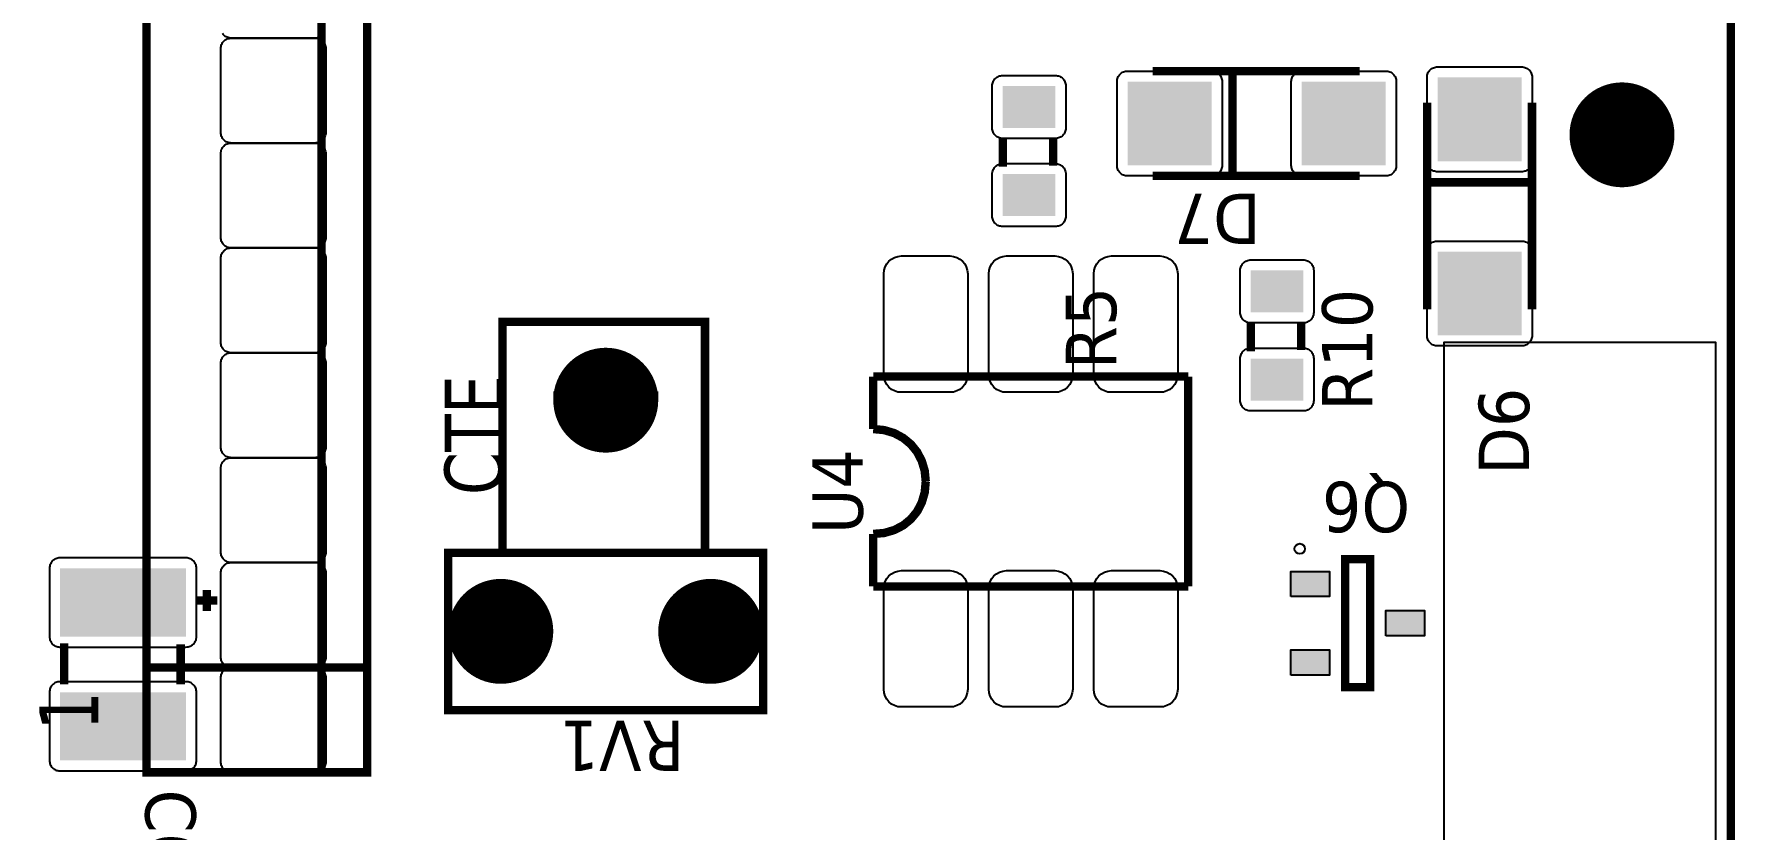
# Model space of a CAD drawing. Header units: millimetres. Extents: x 123.5 to 144.3, y 105.4 to 121.6.
# Drawn here: x 127.467 to 129.898, y 110.322 to 111.459 of the extents above; entities that cross this region are included whole.
import ezdxf

# ---------------------------------------------------------------- set-up
doc = ezdxf.new("R2010")
doc.units = ezdxf.units.MM
doc.layers.add('DESC', color=250, linetype='Continuous')
doc.styles.get("Standard").update_dxf_attribs({"font": 'tahoma.ttf'})

# ---------------------------------------------------------------- blocks, each defined once
blk = doc.blocks.new('RPAD')
blk.add_trace([(-0.5, -0.5), (-0.5, 0.5), (0.5, -0.5), (0.5, 0.5)])
blk = doc.blocks.new('EPAD')
at = {"const_width": 0.5}
blk.add_lwpolyline([(-0.25, 0, 1), (0.25, 0, 1)], format="xyb", close=True, dxfattribs=at)
blk = doc.blocks.new('DIELEC_CEGH')
for points, const_width in [([(130.0548, 110.4251), (134.9154, 110.4251), (134.9154, 114.4301), (130.0548, 114.4301), (130.0548, 110.4251)], 0.008), ([(130.0548, 110.4251), (134.9154, 110.4251), (134.9154, 114.4301), (130.0548, 114.4301), (130.0548, 110.4251)], 0.008), ([(130.0548, 110.4251), (134.9154, 110.4251), (134.9154, 114.4301), (130.0548, 114.4301), (130.0548, 110.4251)], 0.008), ([(131.2996, 112.0126), (131.3386, 112.0126)], 0.008), ([(131.2996, 112.0126), (131.3386, 112.0126)], 0.008), ([(131.2996, 112.0126), (131.3386, 112.0126)], 0.008), ([(131.2157, 111.7241), (132.8197, 111.7241), (132.8197, 111.9343), (131.2157, 111.9343), (131.2157, 111.7241)], 0.008), ([(131.2157, 111.7241), (132.8197, 111.7241), (132.8197, 111.9343), (131.2157, 111.9343), (131.2157, 111.7241)], 0.008), ([(131.2157, 111.7241), (132.8197, 111.7241), (132.8197, 111.9343), (131.2157, 111.9343), (131.2157, 111.7241)], 0.008), ([(131.3157, 111.9304), (131.3157, 111.728)], 0.008), ([(131.3157, 111.9304), (131.3157, 111.728)], 0.008), ([(131.3157, 111.9304), (131.3157, 111.728)], 0.008), ([(131.2996, 111.9016), (131.3376, 111.9016)], 0.008), ([(131.2996, 111.9016), (131.3376, 111.9016)], 0.008), ([(131.2996, 111.9016), (131.3376, 111.9016)], 0.008), ([(131.3696, 111.8766), (131.3896, 111.8766)], 0.008), ([(131.3696, 111.8766), (131.3896, 111.8766)], 0.008), ([(131.3696, 111.8766), (131.3896, 111.8766)], 0.008), ([(131.3796, 111.8866), (131.3796, 111.8666)], 0.008), ([(131.3796, 111.8866), (131.3796, 111.8666)], 0.008), ([(131.3796, 111.8866), (131.3796, 111.8666)], 0.008), ([(131.2185, 111.7674), (132.8169, 111.7674)], 0.008), ([(131.2185, 111.7674), (132.8169, 111.7674)], 0.008), ([(131.2185, 111.7674), (132.8169, 111.7674)], 0.008), ([(131.2751, 111.3467), (131.4251, 111.3467), (131.4251, 111.6467), (131.2751, 111.6467), (131.2751, 111.3467)], 0.008), ([(131.2751, 111.3467), (131.4251, 111.3467), (131.4251, 111.6467), (131.2751, 111.6467), (131.2751, 111.3467)], 0.008), ([(131.2751, 111.3467), (131.4251, 111.3467), (131.4251, 111.6467), (131.2751, 111.6467), (131.2751, 111.3467)], 0.008), ([(131.4249, 111.4022), (131.6453, 111.4022), (131.6453, 111.5951), (131.4249, 111.5951), (131.4249, 111.4022)], 0.008), ([(131.4249, 111.4022), (131.6453, 111.4022), (131.6453, 111.5951), (131.4249, 111.5951), (131.4249, 111.4022)], 0.008), ([(131.4249, 111.4022), (131.6453, 111.4022), (131.6453, 111.5951), (131.4249, 111.5951), (131.4249, 111.4022)], 0.008), ([(131.5751, 111.5467), (131.5751, 111.4467)], 0.008), ([(131.5751, 111.5467), (131.5751, 111.4467)], 0.008), ([(131.5751, 111.5467), (131.5751, 111.4467)], 0.008), ([(131.393, 111.2419), (131.443, 111.2419)], 0.008), ([(131.393, 111.2419), (131.393, 110.9419)], 0.008), ([(131.393, 111.2419), (131.443, 111.2419)], 0.008), ([(131.393, 111.2419), (131.393, 110.9419)], 0.008), ([(131.393, 111.2419), (131.443, 111.2419)], 0.008), ([(131.393, 111.2419), (131.393, 110.9419)], 0.008), ([(131.493, 111.1919), (131.4825, 111.1929), (131.4729, 111.1957), (131.4644, 111.2001), (131.4571, 111.2061), (131.4511, 111.2134), (131.4467, 111.2219), (131.4439, 111.2315), (131.443, 111.2419)], 0.008), ([(131.493, 111.1919), (131.4825, 111.1929), (131.4729, 111.1957), (131.4644, 111.2001), (131.4571, 111.2061), (131.4511, 111.2134), (131.4467, 111.2219), (131.4439, 111.2315), (131.443, 111.2419)], 0.008), ([(131.493, 111.1919), (131.4825, 111.1929), (131.4729, 111.1957), (131.4644, 111.2001), (131.4571, 111.2061), (131.4511, 111.2134), (131.4467, 111.2219), (131.4439, 111.2315), (131.443, 111.2419)], 0.008), ([(131.493, 111.1919), (131.5032, 111.1929), (131.5126, 111.1957), (131.5211, 111.2001), (131.5285, 111.2061), (131.5345, 111.2134), (131.5391, 111.2219), (131.542, 111.2315), (131.543, 111.2419)], 0.008), ([(131.493, 111.1919), (131.5032, 111.1929), (131.5126, 111.1957), (131.5211, 111.2001), (131.5285, 111.2061), (131.5345, 111.2134), (131.5391, 111.2219), (131.542, 111.2315), (131.543, 111.2419)], 0.008), ([(131.493, 111.1919), (131.5032, 111.1929), (131.5126, 111.1957), (131.5211, 111.2001), (131.5285, 111.2061), (131.5345, 111.2134), (131.5391, 111.2219), (131.542, 111.2315), (131.543, 111.2419)], 0.008), ([(131.543, 111.2419), (131.593, 111.2419)], 0.008), ([(131.543, 111.2419), (131.593, 111.2419)], 0.008), ([(131.543, 111.2419), (131.593, 111.2419)], 0.008), ([(131.593, 111.2419), (131.593, 110.9419)], 0.008), ([(131.593, 111.2419), (131.593, 110.9419)], 0.008), ([(131.593, 111.2419), (131.593, 110.9419)], 0.008), ([(131.8211, 111.1185), (131.7931, 111.1185)], 0.008), ([(131.8211, 111.1185), (131.7931, 111.1185)], 0.008), ([(131.8211, 111.1185), (131.7931, 111.1185)], 0.008), ([(131.8211, 111.0705), (131.7941, 111.0705)], 0.008), ([(131.8211, 111.0705), (131.7941, 111.0705)], 0.008), ([(131.8211, 111.0705), (131.7941, 111.0705)], 0.008), ([(131.7843, 110.7787), (131.7843, 110.9757)], 0.008), ([(131.7843, 110.7787), (131.7843, 110.9757)], 0.008), ([(131.7843, 110.7787), (131.7843, 110.9757)], 0.008), ([(131.8843, 110.9757), (131.8843, 110.7787)], 0.008), ([(131.8843, 110.9757), (131.8843, 110.7787)], 0.008), ([(131.8843, 110.9757), (131.8843, 110.7787)], 0.008), ([(131.393, 110.9419), (131.593, 110.9419)], 0.008), ([(131.393, 110.9419), (131.593, 110.9419)], 0.008), ([(131.393, 110.9419), (131.593, 110.9419)], 0.008), ([(131.7843, 110.8997), (131.8843, 110.8997)], 0.008), ([(131.7843, 110.8997), (131.8843, 110.8997)], 0.008), ([(131.7843, 110.8997), (131.8843, 110.8997)], 0.008), ([(131.6452, 110.8823), (131.6172, 110.8823)], 0.008), ([(131.6452, 110.8823), (131.6172, 110.8823)], 0.008), ([(131.6452, 110.8823), (131.6172, 110.8823)], 0.008), ([(131.6452, 110.8343), (131.6182, 110.8343)], 0.008), ([(131.6452, 110.8343), (131.6182, 110.8343)], 0.008), ([(131.6452, 110.8343), (131.6182, 110.8343)], 0.008), ([(131.2969, 110.7923), (131.2969, 110.7687), (131.419, 110.7687), (131.419, 110.7923), (131.2969, 110.7923)], 0.00787), ([(131.2969, 110.7923), (131.2969, 110.7687), (131.419, 110.7687), (131.419, 110.7923), (131.2969, 110.7923)], 0.00787), ([(131.2969, 110.7923), (131.2969, 110.7687), (131.419, 110.7687), (131.419, 110.7923), (131.2969, 110.7923)], 0.00787), ([(131.6572, 110.7144), (131.8542, 110.7144)], 0.008), ([(131.6572, 110.7144), (131.8542, 110.7144)], 0.008), ([(131.6572, 110.7144), (131.8542, 110.7144)], 0.008), ([(131.7782, 110.7144), (131.7782, 110.6144)], 0.008), ([(131.7782, 110.7144), (131.7782, 110.6144)], 0.008), ([(131.7782, 110.7144), (131.7782, 110.6144)], 0.008), ([(131.8542, 110.6144), (131.6572, 110.6144)], 0.008), ([(131.8542, 110.6144), (131.6572, 110.6144)], 0.008), ([(131.8542, 110.6144), (131.6572, 110.6144)], 0.008)]:
    blk.add_lwpolyline(points, dxfattribs=dict(const_width=const_width))
for points in [[(131.2271, 111.8866), (131.2921, 111.8866), (131.2932, 111.8866), (131.2942, 111.8868), (131.2951, 111.887), (131.2961, 111.8873), (131.2969, 111.8877), (131.2978, 111.8882), (131.2985, 111.8888), (131.2992, 111.8894), (131.2999, 111.8902), (131.3004, 111.8909), (131.3009, 111.8917), (131.3013, 111.8926), (131.3017, 111.8935), (131.3019, 111.8945), (131.3021, 111.8955), (131.3021, 111.8966), (131.3021, 112.0166), (131.3021, 112.0176), (131.3019, 112.0186), (131.3017, 112.0196), (131.3013, 112.0205), (131.3009, 112.0214), (131.3004, 112.0222), (131.2999, 112.023), (131.2992, 112.0237), (131.2985, 112.0243), (131.2978, 112.0249), (131.2969, 112.0254), (131.2961, 112.0258), (131.2951, 112.0261), (131.2942, 112.0264), (131.2932, 112.0265), (131.2921, 112.0266), (131.2271, 112.0266), (131.2261, 112.0265), (131.2251, 112.0264), (131.2241, 112.0261), (131.2232, 112.0258), (131.2223, 112.0254), (131.2215, 112.0249), (131.2207, 112.0243), (131.22, 112.0237), (131.2194, 112.023), (131.2188, 112.0222), (131.2183, 112.0214), (131.2179, 112.0205), (131.2176, 112.0196), (131.2173, 112.0186), (131.2172, 112.0176), (131.2171, 112.0166), (131.2171, 111.8966), (131.2172, 111.8955), (131.2173, 111.8945), (131.2176, 111.8935), (131.2179, 111.8926), (131.2183, 111.8917), (131.2188, 111.8909), (131.2194, 111.8902), (131.22, 111.8894), (131.2207, 111.8888), (131.2215, 111.8882), (131.2223, 111.8877), (131.2232, 111.8873), (131.2241, 111.887), (131.2251, 111.8868), (131.2261, 111.8866), (131.2271, 111.8866)], [(131.3451, 111.8866), (131.4101, 111.8866), (131.4112, 111.8866), (131.4122, 111.8868), (131.4131, 111.887), (131.4141, 111.8873), (131.4149, 111.8877), (131.4158, 111.8882), (131.4165, 111.8888), (131.4172, 111.8894), (131.4179, 111.8902), (131.4184, 111.8909), (131.4189, 111.8917), (131.4193, 111.8926), (131.4197, 111.8935), (131.4199, 111.8945), (131.4201, 111.8955), (131.4201, 111.8966), (131.4201, 112.0166), (131.4201, 112.0176), (131.4199, 112.0186), (131.4197, 112.0196), (131.4193, 112.0205), (131.4189, 112.0214), (131.4184, 112.0222), (131.4179, 112.023), (131.4172, 112.0237), (131.4165, 112.0243), (131.4158, 112.0249), (131.4149, 112.0254), (131.4141, 112.0258), (131.4131, 112.0261), (131.4122, 112.0264), (131.4112, 112.0265), (131.4101, 112.0266), (131.3451, 112.0266), (131.3441, 112.0265), (131.3431, 112.0264), (131.3421, 112.0261), (131.3412, 112.0258), (131.3403, 112.0254), (131.3395, 112.0249), (131.3387, 112.0243), (131.338, 112.0237), (131.3374, 112.023), (131.3368, 112.0222), (131.3363, 112.0214), (131.3359, 112.0205), (131.3356, 112.0196), (131.3353, 112.0186), (131.3352, 112.0176), (131.3351, 112.0166), (131.3351, 111.8966), (131.3352, 111.8955), (131.3353, 111.8945), (131.3356, 111.8935), (131.3359, 111.8926), (131.3363, 111.8917), (131.3368, 111.8909), (131.3374, 111.8902), (131.338, 111.8894), (131.3387, 111.8888), (131.3395, 111.8882), (131.3403, 111.8877), (131.3412, 111.8873), (131.3421, 111.887), (131.3431, 111.8868), (131.3441, 111.8866), (131.3451, 111.8866)], [(131.2257, 111.8634), (131.3057, 111.8634), (131.3068, 111.8634), (131.3078, 111.8632), (131.3087, 111.863), (131.3097, 111.8627), (131.3105, 111.8622), (131.3114, 111.8617), (131.3121, 111.8612), (131.3128, 111.8605), (131.3135, 111.8598), (131.314, 111.8591), (131.3145, 111.8582), (131.315, 111.8574), (131.3153, 111.8564), (131.3155, 111.8555), (131.3157, 111.8545), (131.3157, 111.8534), (131.3157, 111.7734), (131.3157, 111.7724), (131.3155, 111.7714), (131.3153, 111.7704), (131.315, 111.7695), (131.3145, 111.7686), (131.314, 111.7678), (131.3135, 111.767), (131.3128, 111.7663), (131.3121, 111.7657), (131.3114, 111.7651), (131.3105, 111.7646), (131.3097, 111.7642), (131.3087, 111.7639), (131.3078, 111.7636), (131.3068, 111.7635), (131.3057, 111.7634), (131.2257, 111.7634), (131.2247, 111.7635), (131.2237, 111.7636), (131.2227, 111.7639), (131.2218, 111.7642), (131.2209, 111.7646), (131.2201, 111.7651), (131.2193, 111.7657), (131.2186, 111.7663), (131.218, 111.767), (131.2174, 111.7678), (131.2169, 111.7686), (131.2165, 111.7695), (131.2162, 111.7704), (131.2159, 111.7714), (131.2158, 111.7724), (131.2157, 111.7734), (131.2157, 111.8534), (131.2158, 111.8545), (131.2159, 111.8555), (131.2162, 111.8564), (131.2165, 111.8574), (131.2169, 111.8582), (131.2174, 111.8591), (131.218, 111.8598), (131.2186, 111.8605), (131.2193, 111.8612), (131.2201, 111.8617), (131.2209, 111.8622), (131.2218, 111.8627), (131.2227, 111.863), (131.2237, 111.8632), (131.2247, 111.8634), (131.2257, 111.8634)], [(131.3257, 111.8634), (131.4057, 111.8634), (131.4068, 111.8634), (131.4078, 111.8632), (131.4087, 111.863), (131.4097, 111.8627), (131.4105, 111.8622), (131.4114, 111.8617), (131.4121, 111.8612), (131.4128, 111.8605), (131.4135, 111.8598), (131.414, 111.8591), (131.4145, 111.8582), (131.415, 111.8574), (131.4153, 111.8564), (131.4155, 111.8555), (131.4157, 111.8545), (131.4157, 111.8534), (131.4157, 111.7734), (131.4157, 111.7724), (131.4155, 111.7714), (131.4153, 111.7704), (131.415, 111.7695), (131.4145, 111.7686), (131.414, 111.7678), (131.4135, 111.767), (131.4128, 111.7663), (131.4121, 111.7657), (131.4114, 111.7651), (131.4105, 111.7646), (131.4097, 111.7642), (131.4087, 111.7639), (131.4078, 111.7636), (131.4068, 111.7635), (131.4057, 111.7634), (131.3257, 111.7634), (131.3247, 111.7635), (131.3237, 111.7636), (131.3227, 111.7639), (131.3218, 111.7642), (131.3209, 111.7646), (131.3201, 111.7651), (131.3193, 111.7657), (131.3186, 111.7663), (131.318, 111.767), (131.3174, 111.7678), (131.3169, 111.7686), (131.3165, 111.7695), (131.3162, 111.7704), (131.3159, 111.7714), (131.3158, 111.7724), (131.3157, 111.7734), (131.3157, 111.8534), (131.3158, 111.8545), (131.3159, 111.8555), (131.3162, 111.8564), (131.3165, 111.8574), (131.3169, 111.8582), (131.3174, 111.8591), (131.318, 111.8598), (131.3186, 111.8605), (131.3193, 111.8612), (131.3201, 111.8617), (131.3209, 111.8622), (131.3218, 111.8627), (131.3227, 111.863), (131.3237, 111.8632), (131.3247, 111.8634), (131.3257, 111.8634)], [(131.4257, 111.8634), (131.5057, 111.8634), (131.5068, 111.8634), (131.5078, 111.8632), (131.5087, 111.863), (131.5097, 111.8627), (131.5105, 111.8622), (131.5114, 111.8617), (131.5121, 111.8612), (131.5128, 111.8605), (131.5135, 111.8598), (131.514, 111.8591), (131.5145, 111.8582), (131.515, 111.8574), (131.5153, 111.8564), (131.5155, 111.8555), (131.5157, 111.8545), (131.5157, 111.8534), (131.5157, 111.7734), (131.5157, 111.7724), (131.5155, 111.7714), (131.5153, 111.7704), (131.515, 111.7695), (131.5145, 111.7686), (131.514, 111.7678), (131.5135, 111.767), (131.5128, 111.7663), (131.5121, 111.7657), (131.5114, 111.7651), (131.5105, 111.7646), (131.5097, 111.7642), (131.5087, 111.7639), (131.5078, 111.7636), (131.5068, 111.7635), (131.5057, 111.7634), (131.4257, 111.7634), (131.4247, 111.7635), (131.4237, 111.7636), (131.4227, 111.7639), (131.4218, 111.7642), (131.4209, 111.7646), (131.4201, 111.7651), (131.4193, 111.7657), (131.4186, 111.7663), (131.418, 111.767), (131.4174, 111.7678), (131.4169, 111.7686), (131.4165, 111.7695), (131.4162, 111.7704), (131.4159, 111.7714), (131.4158, 111.7724), (131.4157, 111.7734), (131.4157, 111.8534), (131.4158, 111.8545), (131.4159, 111.8555), (131.4162, 111.8564), (131.4165, 111.8574), (131.4169, 111.8582), (131.4174, 111.8591), (131.418, 111.8598), (131.4186, 111.8605), (131.4193, 111.8612), (131.4201, 111.8617), (131.4209, 111.8622), (131.4218, 111.8627), (131.4227, 111.863), (131.4237, 111.8632), (131.4247, 111.8634), (131.4257, 111.8634)], [(131.5257, 111.8634), (131.6057, 111.8634), (131.6068, 111.8634), (131.6078, 111.8632), (131.6087, 111.863), (131.6097, 111.8627), (131.6105, 111.8622), (131.6114, 111.8617), (131.6121, 111.8612), (131.6128, 111.8605), (131.6135, 111.8598), (131.614, 111.8591), (131.6145, 111.8582), (131.615, 111.8574), (131.6153, 111.8564), (131.6155, 111.8555), (131.6157, 111.8545), (131.6157, 111.8534), (131.6157, 111.7734), (131.6157, 111.7724), (131.6155, 111.7714), (131.6153, 111.7704), (131.615, 111.7695), (131.6145, 111.7686), (131.614, 111.7678), (131.6135, 111.767), (131.6128, 111.7663), (131.6121, 111.7657), (131.6114, 111.7651), (131.6105, 111.7646), (131.6097, 111.7642), (131.6087, 111.7639), (131.6078, 111.7636), (131.6068, 111.7635), (131.6057, 111.7634), (131.5257, 111.7634), (131.5247, 111.7635), (131.5237, 111.7636), (131.5227, 111.7639), (131.5218, 111.7642), (131.5209, 111.7646), (131.5201, 111.7651), (131.5193, 111.7657), (131.5186, 111.7663), (131.518, 111.767), (131.5174, 111.7678), (131.5169, 111.7686), (131.5165, 111.7695), (131.5162, 111.7704), (131.5159, 111.7714), (131.5158, 111.7724), (131.5157, 111.7734), (131.5157, 111.8534), (131.5158, 111.8545), (131.5159, 111.8555), (131.5162, 111.8564), (131.5165, 111.8574), (131.5169, 111.8582), (131.5174, 111.8591), (131.518, 111.8598), (131.5186, 111.8605), (131.5193, 111.8612), (131.5201, 111.8617), (131.5209, 111.8622), (131.5218, 111.8627), (131.5227, 111.863), (131.5237, 111.8632), (131.5247, 111.8634), (131.5257, 111.8634)], [(131.6257, 111.8634), (131.7057, 111.8634), (131.7068, 111.8634), (131.7078, 111.8632), (131.7087, 111.863), (131.7097, 111.8627), (131.7105, 111.8622), (131.7114, 111.8617), (131.7121, 111.8612), (131.7128, 111.8605), (131.7135, 111.8598), (131.714, 111.8591), (131.7145, 111.8582), (131.715, 111.8574), (131.7153, 111.8564), (131.7155, 111.8555), (131.7157, 111.8545), (131.7157, 111.8534), (131.7157, 111.7734), (131.7157, 111.7724), (131.7155, 111.7714), (131.7153, 111.7704), (131.715, 111.7695), (131.7145, 111.7686), (131.714, 111.7678), (131.7135, 111.767), (131.7128, 111.7663), (131.7121, 111.7657), (131.7114, 111.7651), (131.7105, 111.7646), (131.7097, 111.7642), (131.7087, 111.7639), (131.7078, 111.7636), (131.7068, 111.7635), (131.7057, 111.7634), (131.6257, 111.7634), (131.6247, 111.7635), (131.6237, 111.7636), (131.6227, 111.7639), (131.6218, 111.7642), (131.6209, 111.7646), (131.6201, 111.7651), (131.6193, 111.7657), (131.6186, 111.7663), (131.618, 111.767), (131.6174, 111.7678), (131.6169, 111.7686), (131.6165, 111.7695), (131.6162, 111.7704), (131.6159, 111.7714), (131.6158, 111.7724), (131.6157, 111.7734), (131.6157, 111.8534), (131.6158, 111.8545), (131.6159, 111.8555), (131.6162, 111.8564), (131.6165, 111.8574), (131.6169, 111.8582), (131.6174, 111.8591), (131.618, 111.8598), (131.6186, 111.8605), (131.6193, 111.8612), (131.6201, 111.8617), (131.6209, 111.8622), (131.6218, 111.8627), (131.6227, 111.863), (131.6237, 111.8632), (131.6247, 111.8634), (131.6257, 111.8634)], [(131.7257, 111.8634), (131.8057, 111.8634), (131.8068, 111.8634), (131.8078, 111.8632), (131.8087, 111.863), (131.8097, 111.8627), (131.8105, 111.8622), (131.8114, 111.8617), (131.8121, 111.8612), (131.8128, 111.8605), (131.8135, 111.8598), (131.814, 111.8591), (131.8145, 111.8582), (131.815, 111.8574), (131.8153, 111.8564), (131.8155, 111.8555), (131.8157, 111.8545), (131.8157, 111.8534), (131.8157, 111.7734), (131.8157, 111.7724), (131.8155, 111.7714), (131.8153, 111.7704), (131.815, 111.7695), (131.8145, 111.7686), (131.814, 111.7678), (131.8135, 111.767), (131.8128, 111.7663), (131.8121, 111.7657), (131.8114, 111.7651), (131.8105, 111.7646), (131.8097, 111.7642), (131.8087, 111.7639), (131.8078, 111.7636), (131.8068, 111.7635), (131.8057, 111.7634), (131.7257, 111.7634), (131.7247, 111.7635), (131.7237, 111.7636), (131.7227, 111.7639), (131.7218, 111.7642), (131.7209, 111.7646), (131.7201, 111.7651), (131.7193, 111.7657), (131.7186, 111.7663), (131.718, 111.767), (131.7174, 111.7678), (131.7169, 111.7686), (131.7165, 111.7695), (131.7162, 111.7704), (131.7159, 111.7714), (131.7158, 111.7724), (131.7157, 111.7734), (131.7157, 111.8534), (131.7158, 111.8545), (131.7159, 111.8555), (131.7162, 111.8564), (131.7165, 111.8574), (131.7169, 111.8582), (131.7174, 111.8591), (131.718, 111.8598), (131.7186, 111.8605), (131.7193, 111.8612), (131.7201, 111.8617), (131.7209, 111.8622), (131.7218, 111.8627), (131.7227, 111.863), (131.7237, 111.8632), (131.7247, 111.8634), (131.7257, 111.8634)], [(131.8257, 111.8634), (131.9057, 111.8634), (131.9068, 111.8634), (131.9078, 111.8632), (131.9087, 111.863), (131.9097, 111.8627), (131.9105, 111.8622), (131.9114, 111.8617), (131.9121, 111.8612), (131.9128, 111.8605), (131.9135, 111.8598), (131.914, 111.8591), (131.9145, 111.8582), (131.915, 111.8574), (131.9153, 111.8564), (131.9155, 111.8555), (131.9157, 111.8545), (131.9157, 111.8534), (131.9157, 111.7734), (131.9157, 111.7724), (131.9155, 111.7714), (131.9153, 111.7704), (131.915, 111.7695), (131.9145, 111.7686), (131.914, 111.7678), (131.9135, 111.767), (131.9128, 111.7663), (131.9121, 111.7657), (131.9114, 111.7651), (131.9105, 111.7646), (131.9097, 111.7642), (131.9087, 111.7639), (131.9078, 111.7636), (131.9068, 111.7635), (131.9057, 111.7634), (131.8257, 111.7634), (131.8247, 111.7635), (131.8237, 111.7636), (131.8227, 111.7639), (131.8218, 111.7642), (131.8209, 111.7646), (131.8201, 111.7651), (131.8193, 111.7657), (131.8186, 111.7663), (131.818, 111.767), (131.8174, 111.7678), (131.8169, 111.7686), (131.8165, 111.7695), (131.8162, 111.7704), (131.8159, 111.7714), (131.8158, 111.7724), (131.8157, 111.7734), (131.8157, 111.8534), (131.8158, 111.8545), (131.8159, 111.8555), (131.8162, 111.8564), (131.8165, 111.8574), (131.8169, 111.8582), (131.8174, 111.8591), (131.818, 111.8598), (131.8186, 111.8605), (131.8193, 111.8612), (131.8201, 111.8617), (131.8209, 111.8622), (131.8218, 111.8627), (131.8227, 111.863), (131.8237, 111.8632), (131.8247, 111.8634), (131.8257, 111.8634)], [(131.408, 111.2149), (131.408, 111.1689), (131.4076, 111.1655), (131.4067, 111.1623), (131.4051, 111.1594), (131.4031, 111.1569), (131.4006, 111.1548), (131.3977, 111.1533), (131.3944, 111.1523), (131.391, 111.1519), (131.295, 111.1519), (131.2915, 111.1523), (131.2883, 111.1533), (131.2854, 111.1548), (131.2829, 111.1569), (131.2808, 111.1594), (131.2793, 111.1623), (131.2783, 111.1655), (131.278, 111.1689), (131.278, 111.2149), (131.2783, 111.2184), (131.2793, 111.2216), (131.2808, 111.2245), (131.2829, 111.227), (131.2854, 111.2291), (131.2883, 111.2306), (131.2915, 111.2316), (131.295, 111.2319), (131.391, 111.2319), (131.3944, 111.2316), (131.3977, 111.2306), (131.4006, 111.2291), (131.4031, 111.227), (131.4051, 111.2245), (131.4067, 111.2216), (131.4076, 111.2184), (131.408, 111.2149)], [(131.708, 111.2149), (131.708, 111.1689), (131.7076, 111.1655), (131.7067, 111.1623), (131.7051, 111.1594), (131.7031, 111.1569), (131.7006, 111.1548), (131.6977, 111.1533), (131.6944, 111.1523), (131.691, 111.1519), (131.595, 111.1519), (131.5915, 111.1523), (131.5883, 111.1533), (131.5854, 111.1548), (131.5829, 111.1569), (131.5808, 111.1594), (131.5793, 111.1623), (131.5783, 111.1655), (131.578, 111.1689), (131.578, 111.2149), (131.5783, 111.2184), (131.5793, 111.2216), (131.5808, 111.2245), (131.5829, 111.227), (131.5854, 111.2291), (131.5883, 111.2306), (131.5915, 111.2316), (131.595, 111.2319), (131.691, 111.2319), (131.6944, 111.2316), (131.6977, 111.2306), (131.7006, 111.2291), (131.7031, 111.227), (131.7051, 111.2245), (131.7067, 111.2216), (131.7076, 111.2184), (131.708, 111.2149)], [(131.408, 111.1149), (131.408, 111.0689), (131.4076, 111.0655), (131.4067, 111.0623), (131.4051, 111.0594), (131.4031, 111.0569), (131.4006, 111.0548), (131.3977, 111.0533), (131.3944, 111.0523), (131.391, 111.0519), (131.295, 111.0519), (131.2915, 111.0523), (131.2883, 111.0533), (131.2854, 111.0548), (131.2829, 111.0569), (131.2808, 111.0594), (131.2793, 111.0623), (131.2783, 111.0655), (131.278, 111.0689), (131.278, 111.1149), (131.2783, 111.1184), (131.2793, 111.1216), (131.2808, 111.1245), (131.2829, 111.127), (131.2854, 111.1291), (131.2883, 111.1306), (131.2915, 111.1316), (131.295, 111.1319), (131.391, 111.1319), (131.3944, 111.1316), (131.3977, 111.1306), (131.4006, 111.1291), (131.4031, 111.127), (131.4051, 111.1245), (131.4067, 111.1216), (131.4076, 111.1184), (131.408, 111.1149)], [(131.708, 111.1149), (131.708, 111.0689), (131.7076, 111.0655), (131.7067, 111.0623), (131.7051, 111.0594), (131.7031, 111.0569), (131.7006, 111.0548), (131.6977, 111.0533), (131.6944, 111.0523), (131.691, 111.0519), (131.595, 111.0519), (131.5915, 111.0523), (131.5883, 111.0533), (131.5854, 111.0548), (131.5829, 111.0569), (131.5808, 111.0594), (131.5793, 111.0623), (131.5783, 111.0655), (131.578, 111.0689), (131.578, 111.1149), (131.5783, 111.1184), (131.5793, 111.1216), (131.5808, 111.1245), (131.5829, 111.127), (131.5854, 111.1291), (131.5883, 111.1306), (131.5915, 111.1316), (131.595, 111.1319), (131.691, 111.1319), (131.6944, 111.1316), (131.6977, 111.1306), (131.7006, 111.1291), (131.7031, 111.127), (131.7051, 111.1245), (131.7067, 111.1216), (131.7076, 111.1184), (131.708, 111.1149)], [(131.7861, 111.0585), (131.7461, 111.0585), (131.745, 111.0586), (131.744, 111.0587), (131.743, 111.059), (131.7421, 111.0593), (131.7412, 111.0597), (131.7404, 111.0602), (131.7397, 111.0608), (131.7389, 111.0614), (131.7383, 111.0621), (131.7377, 111.0629), (131.7372, 111.0637), (131.7368, 111.0646), (131.7365, 111.0655), (131.7363, 111.0665), (131.7361, 111.0675), (131.7361, 111.0685), (131.7361, 111.1185), (131.7361, 111.1196), (131.7363, 111.1206), (131.7365, 111.1215), (131.7368, 111.1225), (131.7372, 111.1233), (131.7377, 111.1242), (131.7383, 111.1249), (131.7389, 111.1256), (131.7397, 111.1263), (131.7404, 111.1268), (131.7412, 111.1273), (131.7421, 111.1278), (131.743, 111.1281), (131.744, 111.1283), (131.745, 111.1285), (131.7461, 111.1285), (131.7861, 111.1285), (131.7871, 111.1285), (131.7881, 111.1283), (131.7891, 111.1281), (131.79, 111.1278), (131.7909, 111.1273), (131.7917, 111.1268), (131.7925, 111.1263), (131.7932, 111.1256), (131.7938, 111.1249), (131.7944, 111.1242), (131.7949, 111.1233), (131.7953, 111.1225), (131.7956, 111.1215), (131.7959, 111.1206), (131.796, 111.1196), (131.7961, 111.1185), (131.7961, 111.0685), (131.796, 111.0675), (131.7959, 111.0665), (131.7956, 111.0655), (131.7953, 111.0646), (131.7949, 111.0637), (131.7944, 111.0629), (131.7938, 111.0621), (131.7932, 111.0614), (131.7925, 111.0608), (131.7917, 111.0602), (131.7909, 111.0597), (131.79, 111.0593), (131.7891, 111.059), (131.7881, 111.0587), (131.7871, 111.0586), (131.7861, 111.0585)], [(131.8701, 111.0585), (131.8301, 111.0585), (131.829, 111.0586), (131.828, 111.0587), (131.827, 111.059), (131.8261, 111.0593), (131.8252, 111.0597), (131.8244, 111.0602), (131.8237, 111.0608), (131.8229, 111.0614), (131.8223, 111.0621), (131.8217, 111.0629), (131.8212, 111.0637), (131.8208, 111.0646), (131.8205, 111.0655), (131.8203, 111.0665), (131.8201, 111.0675), (131.8201, 111.0685), (131.8201, 111.1185), (131.8201, 111.1196), (131.8203, 111.1206), (131.8205, 111.1215), (131.8208, 111.1225), (131.8212, 111.1233), (131.8217, 111.1242), (131.8223, 111.1249), (131.8229, 111.1256), (131.8237, 111.1263), (131.8244, 111.1268), (131.8252, 111.1273), (131.8261, 111.1278), (131.827, 111.1281), (131.828, 111.1283), (131.829, 111.1285), (131.8301, 111.1285), (131.8701, 111.1285), (131.8711, 111.1285), (131.8721, 111.1283), (131.8731, 111.1281), (131.874, 111.1278), (131.8749, 111.1273), (131.8757, 111.1268), (131.8765, 111.1263), (131.8772, 111.1256), (131.8778, 111.1249), (131.8784, 111.1242), (131.8789, 111.1233), (131.8793, 111.1225), (131.8796, 111.1215), (131.8799, 111.1206), (131.88, 111.1196), (131.8801, 111.1185), (131.8801, 111.0685), (131.88, 111.0675), (131.8799, 111.0665), (131.8796, 111.0655), (131.8793, 111.0646), (131.8789, 111.0637), (131.8784, 111.0629), (131.8778, 111.0621), (131.8772, 111.0614), (131.8765, 111.0608), (131.8757, 111.0602), (131.8749, 111.0597), (131.874, 111.0593), (131.8731, 111.059), (131.8721, 111.0587), (131.8711, 111.0586), (131.8701, 111.0585)], [(131.408, 111.0149), (131.408, 110.9689), (131.4076, 110.9655), (131.4067, 110.9623), (131.4051, 110.9594), (131.4031, 110.9569), (131.4006, 110.9548), (131.3977, 110.9533), (131.3944, 110.9523), (131.391, 110.9519), (131.295, 110.9519), (131.2915, 110.9523), (131.2883, 110.9533), (131.2854, 110.9548), (131.2829, 110.9569), (131.2808, 110.9594), (131.2793, 110.9623), (131.2783, 110.9655), (131.278, 110.9689), (131.278, 111.0149), (131.2783, 111.0184), (131.2793, 111.0216), (131.2808, 111.0245), (131.2829, 111.027), (131.2854, 111.0291), (131.2883, 111.0306), (131.2915, 111.0316), (131.295, 111.0319), (131.391, 111.0319), (131.3944, 111.0316), (131.3977, 111.0306), (131.4006, 111.0291), (131.4031, 111.027), (131.4051, 111.0245), (131.4067, 111.0216), (131.4076, 111.0184), (131.408, 111.0149)], [(131.708, 111.0149), (131.708, 110.9689), (131.7076, 110.9655), (131.7067, 110.9623), (131.7051, 110.9594), (131.7031, 110.9569), (131.7006, 110.9548), (131.6977, 110.9533), (131.6944, 110.9523), (131.691, 110.9519), (131.595, 110.9519), (131.5915, 110.9523), (131.5883, 110.9533), (131.5854, 110.9548), (131.5829, 110.9569), (131.5808, 110.9594), (131.5793, 110.9623), (131.5783, 110.9655), (131.578, 110.9689), (131.578, 111.0149), (131.5783, 111.0184), (131.5793, 111.0216), (131.5808, 111.0245), (131.5829, 111.027), (131.5854, 111.0291), (131.5883, 111.0306), (131.5915, 111.0316), (131.595, 111.0319), (131.691, 111.0319), (131.6944, 111.0316), (131.6977, 111.0306), (131.7006, 111.0291), (131.7031, 111.027), (131.7051, 111.0245), (131.7067, 111.0216), (131.7076, 111.0184), (131.708, 111.0149)], [(131.7843, 110.9197), (131.7843, 110.9997), (131.7844, 111.0007), (131.7845, 111.0017), (131.7848, 111.0027), (131.7851, 111.0036), (131.7855, 111.0045), (131.786, 111.0053), (131.7866, 111.0061), (131.7872, 111.0068), (131.7879, 111.0074), (131.7887, 111.008), (131.7895, 111.0085), (131.7904, 111.0089), (131.7913, 111.0092), (131.7923, 111.0095), (131.7933, 111.0096), (131.7943, 111.0097), (131.8743, 111.0097), (131.8754, 111.0096), (131.8764, 111.0095), (131.8773, 111.0092), (131.8782, 111.0089), (131.8791, 111.0085), (131.8799, 111.008), (131.8807, 111.0074), (131.8814, 111.0068), (131.8821, 111.0061), (131.8826, 111.0053), (131.8831, 111.0045), (131.8835, 111.0036), (131.8839, 111.0027), (131.8841, 111.0017), (131.8843, 111.0007), (131.8843, 110.9997), (131.8843, 110.9197), (131.8843, 110.9186), (131.8841, 110.9176), (131.8839, 110.9167), (131.8835, 110.9157), (131.8831, 110.9149), (131.8826, 110.914), (131.8821, 110.9133), (131.8814, 110.9126), (131.8807, 110.9119), (131.8799, 110.9113), (131.8791, 110.9109), (131.8782, 110.9104), (131.8773, 110.9101), (131.8764, 110.9099), (131.8754, 110.9097), (131.8743, 110.9097), (131.7943, 110.9097), (131.7933, 110.9097), (131.7923, 110.9099), (131.7913, 110.9101), (131.7904, 110.9104), (131.7895, 110.9109), (131.7887, 110.9113), (131.7879, 110.9119), (131.7872, 110.9126), (131.7866, 110.9133), (131.786, 110.914), (131.7855, 110.9149), (131.7851, 110.9157), (131.7848, 110.9167), (131.7845, 110.9176), (131.7844, 110.9186), (131.7843, 110.9197)], [(131.6102, 110.8223), (131.5702, 110.8223), (131.5692, 110.8224), (131.5682, 110.8225), (131.5672, 110.8227), (131.5663, 110.8231), (131.5654, 110.8235), (131.5646, 110.824), (131.5638, 110.8246), (131.5631, 110.8252), (131.5625, 110.8259), (131.5619, 110.8267), (131.5614, 110.8275), (131.561, 110.8284), (131.5607, 110.8293), (131.5604, 110.8303), (131.5603, 110.8313), (131.5602, 110.8323), (131.5602, 110.8823), (131.5603, 110.8833), (131.5604, 110.8843), (131.5607, 110.8853), (131.561, 110.8862), (131.5614, 110.8871), (131.5619, 110.8879), (131.5625, 110.8887), (131.5631, 110.8894), (131.5638, 110.8901), (131.5646, 110.8906), (131.5654, 110.8911), (131.5663, 110.8915), (131.5672, 110.8919), (131.5682, 110.8921), (131.5692, 110.8923), (131.5702, 110.8923), (131.6102, 110.8923), (131.6113, 110.8923), (131.6123, 110.8921), (131.6132, 110.8919), (131.6142, 110.8915), (131.615, 110.8911), (131.6159, 110.8906), (131.6166, 110.8901), (131.6173, 110.8894), (131.618, 110.8887), (131.6185, 110.8879), (131.619, 110.8871), (131.6194, 110.8862), (131.6198, 110.8853), (131.62, 110.8843), (131.6202, 110.8833), (131.6202, 110.8823), (131.6202, 110.8323), (131.6202, 110.8313), (131.62, 110.8303), (131.6198, 110.8293), (131.6194, 110.8284), (131.619, 110.8275), (131.6185, 110.8267), (131.618, 110.8259), (131.6173, 110.8252), (131.6166, 110.8246), (131.6159, 110.824), (131.615, 110.8235), (131.6142, 110.8231), (131.6132, 110.8227), (131.6123, 110.8225), (131.6113, 110.8224), (131.6102, 110.8223)], [(131.6942, 110.8223), (131.6542, 110.8223), (131.6532, 110.8224), (131.6522, 110.8225), (131.6512, 110.8227), (131.6503, 110.8231), (131.6494, 110.8235), (131.6486, 110.824), (131.6478, 110.8246), (131.6471, 110.8252), (131.6465, 110.8259), (131.6459, 110.8267), (131.6454, 110.8275), (131.645, 110.8284), (131.6447, 110.8293), (131.6444, 110.8303), (131.6443, 110.8313), (131.6442, 110.8323), (131.6442, 110.8823), (131.6443, 110.8833), (131.6444, 110.8843), (131.6447, 110.8853), (131.645, 110.8862), (131.6454, 110.8871), (131.6459, 110.8879), (131.6465, 110.8887), (131.6471, 110.8894), (131.6478, 110.8901), (131.6486, 110.8906), (131.6494, 110.8911), (131.6503, 110.8915), (131.6512, 110.8919), (131.6522, 110.8921), (131.6532, 110.8923), (131.6542, 110.8923), (131.6942, 110.8923), (131.6953, 110.8923), (131.6963, 110.8921), (131.6972, 110.8919), (131.6982, 110.8915), (131.699, 110.8911), (131.6999, 110.8906), (131.7006, 110.8901), (131.7013, 110.8894), (131.702, 110.8887), (131.7025, 110.8879), (131.703, 110.8871), (131.7034, 110.8862), (131.7038, 110.8853), (131.704, 110.8843), (131.7042, 110.8833), (131.7042, 110.8823), (131.7042, 110.8323), (131.7042, 110.8313), (131.704, 110.8303), (131.7038, 110.8293), (131.7034, 110.8284), (131.703, 110.8275), (131.7025, 110.8267), (131.702, 110.8259), (131.7013, 110.8252), (131.7006, 110.8246), (131.6999, 110.824), (131.699, 110.8235), (131.6982, 110.8231), (131.6972, 110.8227), (131.6963, 110.8225), (131.6953, 110.8224), (131.6942, 110.8223)], [(131.3085, 110.8443), (131.3325, 110.8443), (131.3325, 110.8073), (131.3085, 110.8073), (131.3085, 110.8443)], [(131.3833, 110.8443), (131.4073, 110.8443), (131.4073, 110.8073), (131.3833, 110.8073), (131.3833, 110.8443)], [(131.7843, 110.7537), (131.7843, 110.8337), (131.7844, 110.8347), (131.7845, 110.8357), (131.7848, 110.8367), (131.7851, 110.8376), (131.7855, 110.8385), (131.786, 110.8393), (131.7866, 110.8401), (131.7872, 110.8408), (131.7879, 110.8414), (131.7887, 110.842), (131.7895, 110.8425), (131.7904, 110.8429), (131.7913, 110.8432), (131.7923, 110.8435), (131.7933, 110.8436), (131.7943, 110.8437), (131.8743, 110.8437), (131.8754, 110.8436), (131.8764, 110.8435), (131.8773, 110.8432), (131.8782, 110.8429), (131.8791, 110.8425), (131.8799, 110.842), (131.8807, 110.8414), (131.8814, 110.8408), (131.8821, 110.8401), (131.8826, 110.8393), (131.8831, 110.8385), (131.8835, 110.8376), (131.8839, 110.8367), (131.8841, 110.8357), (131.8843, 110.8347), (131.8843, 110.8337), (131.8843, 110.7537), (131.8843, 110.7526), (131.8841, 110.7516), (131.8839, 110.7507), (131.8835, 110.7497), (131.8831, 110.7489), (131.8826, 110.748), (131.8821, 110.7473), (131.8814, 110.7466), (131.8807, 110.7459), (131.8799, 110.7453), (131.8791, 110.7449), (131.8782, 110.7444), (131.8773, 110.7441), (131.8764, 110.7439), (131.8754, 110.7437), (131.8743, 110.7437), (131.7943, 110.7437), (131.7933, 110.7437), (131.7923, 110.7439), (131.7913, 110.7441), (131.7904, 110.7444), (131.7895, 110.7449), (131.7887, 110.7453), (131.7879, 110.7459), (131.7872, 110.7466), (131.7866, 110.7473), (131.786, 110.748), (131.7855, 110.7489), (131.7851, 110.7497), (131.7848, 110.7507), (131.7845, 110.7516), (131.7844, 110.7526), (131.7843, 110.7537)], [(131.3459, 110.7538), (131.3699, 110.7538), (131.3699, 110.7168), (131.3459, 110.7168), (131.3459, 110.7538)], [(131.6322, 110.7144), (131.7122, 110.7144), (131.7133, 110.7143), (131.7143, 110.7142), (131.7153, 110.7139), (131.7162, 110.7136), (131.7171, 110.7132), (131.7179, 110.7127), (131.7187, 110.7121), (131.7194, 110.7115), (131.72, 110.7108), (131.7206, 110.71), (131.7211, 110.7092), (131.7215, 110.7083), (131.7218, 110.7074), (131.722, 110.7064), (131.7222, 110.7054), (131.7222, 110.7044), (131.7222, 110.6244), (131.7222, 110.6234), (131.722, 110.6223), (131.7218, 110.6214), (131.7215, 110.6205), (131.7211, 110.6196), (131.7206, 110.6188), (131.72, 110.618), (131.7194, 110.6173), (131.7187, 110.6166), (131.7179, 110.6161), (131.7171, 110.6156), (131.7162, 110.6152), (131.7153, 110.6148), (131.7143, 110.6146), (131.7133, 110.6144), (131.7122, 110.6144), (131.6322, 110.6144), (131.6312, 110.6144), (131.6302, 110.6146), (131.6292, 110.6148), (131.6283, 110.6152), (131.6274, 110.6156), (131.6266, 110.6161), (131.6258, 110.6166), (131.6251, 110.6173), (131.6245, 110.618), (131.6239, 110.6188), (131.6234, 110.6196), (131.623, 110.6205), (131.6227, 110.6214), (131.6224, 110.6223), (131.6223, 110.6234), (131.6222, 110.6244), (131.6222, 110.7044), (131.6223, 110.7054), (131.6224, 110.7064), (131.6227, 110.7074), (131.623, 110.7083), (131.6234, 110.7092), (131.6239, 110.71), (131.6245, 110.7108), (131.6251, 110.7115), (131.6258, 110.7121), (131.6266, 110.7127), (131.6274, 110.7132), (131.6283, 110.7136), (131.6292, 110.7139), (131.6302, 110.7142), (131.6312, 110.7143), (131.6322, 110.7144)], [(131.7982, 110.7144), (131.8782, 110.7144), (131.8793, 110.7143), (131.8803, 110.7142), (131.8813, 110.7139), (131.8822, 110.7136), (131.8831, 110.7132), (131.8839, 110.7127), (131.8847, 110.7121), (131.8854, 110.7115), (131.886, 110.7108), (131.8866, 110.71), (131.8871, 110.7092), (131.8875, 110.7083), (131.8878, 110.7074), (131.888, 110.7064), (131.8882, 110.7054), (131.8882, 110.7044), (131.8882, 110.6244), (131.8882, 110.6234), (131.888, 110.6223), (131.8878, 110.6214), (131.8875, 110.6205), (131.8871, 110.6196), (131.8866, 110.6188), (131.886, 110.618), (131.8854, 110.6173), (131.8847, 110.6166), (131.8839, 110.6161), (131.8831, 110.6156), (131.8822, 110.6152), (131.8813, 110.6148), (131.8803, 110.6146), (131.8793, 110.6144), (131.8782, 110.6144), (131.7982, 110.6144), (131.7972, 110.6144), (131.7962, 110.6146), (131.7952, 110.6148), (131.7943, 110.6152), (131.7934, 110.6156), (131.7926, 110.6161), (131.7918, 110.6166), (131.7911, 110.6173), (131.7905, 110.618), (131.7899, 110.6188), (131.7894, 110.6196), (131.789, 110.6205), (131.7887, 110.6214), (131.7884, 110.6223), (131.7883, 110.6234), (131.7882, 110.6244), (131.7882, 110.7044), (131.7883, 110.7054), (131.7884, 110.7064), (131.7887, 110.7074), (131.789, 110.7083), (131.7894, 110.7092), (131.7899, 110.71), (131.7905, 110.7108), (131.7911, 110.7115), (131.7918, 110.7121), (131.7926, 110.7127), (131.7934, 110.7132), (131.7943, 110.7136), (131.7952, 110.7139), (131.7962, 110.7142), (131.7972, 110.7143), (131.7982, 110.7144)]]:
    blk.add_lwpolyline(points, close=True)
for points in [[(131.9201, 111.7651), (131.9193, 111.7657), (131.9186, 111.7663), (131.918, 111.767), (131.9174, 111.7678), (131.9169, 111.7686), (131.9165, 111.7695), (131.9162, 111.7704), (131.9159, 111.7714), (131.9158, 111.7724), (131.9157, 111.7734), (131.9157, 111.8534), (131.9158, 111.8545), (131.9159, 111.8555), (131.9162, 111.8564), (131.9165, 111.8574), (131.9169, 111.8582), (131.9174, 111.8591), (131.918, 111.8598), (131.9186, 111.8605), (131.9193, 111.8612), (131.9201, 111.8617)], [(130.4067, 110.4394), (131.6256, 110.4394), (131.6256, 110.6984), (130.4067, 110.6984), (130.4067, 110.4394)]]:
    blk.add_lwpolyline(points)
blk.add_circle((131.4288, 110.8357), 0.00492)
blk.add_circle((131.4288, 110.8357), 0.00492)
blk.add_circle((131.4288, 110.8357), 0.00492)
for p, xscale, yscale, rotation in [((131.2596, 111.9566), 0.065, 0.12, 180), ((131.3776, 111.9566), 0.065, 0.12, 180), ((131.7661, 111.0935), 0.04, 0.05, 180), ((131.8501, 111.0935), 0.04, 0.05, 180), ((131.8343, 110.9597), 0.08, 0.08, 90), ((131.5902, 110.8573), 0.04, 0.05, 180), ((131.6742, 110.8573), 0.04, 0.05, 180), ((131.8343, 110.7937), 0.08, 0.08, 90)]:
    blk.add_blockref('RPAD', p, dxfattribs=dict(xscale=xscale, yscale=yscale, rotation=rotation))
for name, p, xscale, yscale in [('EPAD', (131.3501, 111.5967), 0.1, 0.1), ('EPAD', (131.5705, 111.4967), 0.1, 0.1), ('EPAD', (131.3501, 111.3967), 0.1, 0.1), ('RPAD', (131.3205, 110.8258), 0.024, 0.037), ('RPAD', (131.3953, 110.8258), 0.024, 0.037), ('RPAD', (131.3579, 110.7353), 0.024, 0.037), ('RPAD', (131.6722, 110.6644), 0.08, 0.08), ('RPAD', (131.8382, 110.6644), 0.08, 0.08), ('EPAD', (131.8235, 110.5287), 0.1, 0.1)]:
    blk.add_blockref(name, p, dxfattribs=dict(xscale=xscale, yscale=yscale))
for s, height, width, p in [('1', 0.056, 0.892857, (131.2556, 111.9802)), ('1', 0.056, 0.892857, (131.2556, 111.9802)), ('1', 0.056, 0.892857, (131.2556, 111.9802)), ('CTE', 0.056, 0.892857, (131.48, 111.5943)), ('CTE', 0.056, 0.892857, (131.48, 111.5943)), ('CTE', 0.056, 0.892857, (131.48, 111.5943)), ('U4', 0.048, 1.041667, (131.443, 111.2519)), ('U4', 0.048, 1.041667, (131.443, 111.2519)), ('U4', 0.048, 1.041667, (131.443, 111.2519)), ('R5', 0.048, 1.041667, (131.6001, 111.0105)), ('R5', 0.048, 1.041667, (131.6001, 111.0105)), ('R5', 0.048, 1.041667, (131.6001, 111.0105)), ('R10', 0.048, 1.041667, (131.5606, 110.7664)), ('R10', 0.048, 1.041667, (131.5606, 110.7664)), ('R10', 0.048, 1.041667, (131.5606, 110.7664)), ('D6', 0.048, 1.041667, (131.4994, 110.6172)), ('D6', 0.048, 1.041667, (131.4994, 110.6172)), ('D6', 0.048, 1.041667, (131.4994, 110.6172))]:
    blk.add_text(s, height=height, dxfattribs=dict(width=width)).set_placement(p)
at = {"text_generation_flag": 2, "width": 1.041667}
blk.add_text('C6', height=0.048, dxfattribs=at).set_placement((131.1993, 111.8873))
blk.add_text('C6', height=0.048, dxfattribs=at).set_placement((131.1993, 111.8873))
blk.add_text('C6', height=0.048, dxfattribs=at).set_placement((131.1993, 111.8873))
at = {"width": 1.041667}
for s, p in [('RV1', (131.2651, 111.4217)), ('RV1', (131.2651, 111.4217)), ('RV1', (131.2651, 111.4217)), ('D7', (131.7674, 110.8728)), ('D7', (131.7674, 110.8728)), ('D7', (131.7674, 110.8728)), ('Q6', (131.4926, 110.7305)), ('Q6', (131.4926, 110.7305)), ('Q6', (131.4926, 110.7305))]:
    blk.add_text(s, height=0.048, rotation=90, dxfattribs=at).set_placement(p)

msp = doc.modelspace()

# ---------------------------------------------------------------- block references
at = {"layer": 'DESC', "xscale": 1.5, "yscale": 1.5, "zscale": 1.5, "rotation": 90}
msp.add_blockref('DIELEC_CEGH', (295.5293, -86.4208), dxfattribs=at)

doc.saveas('drawing.dxf')
